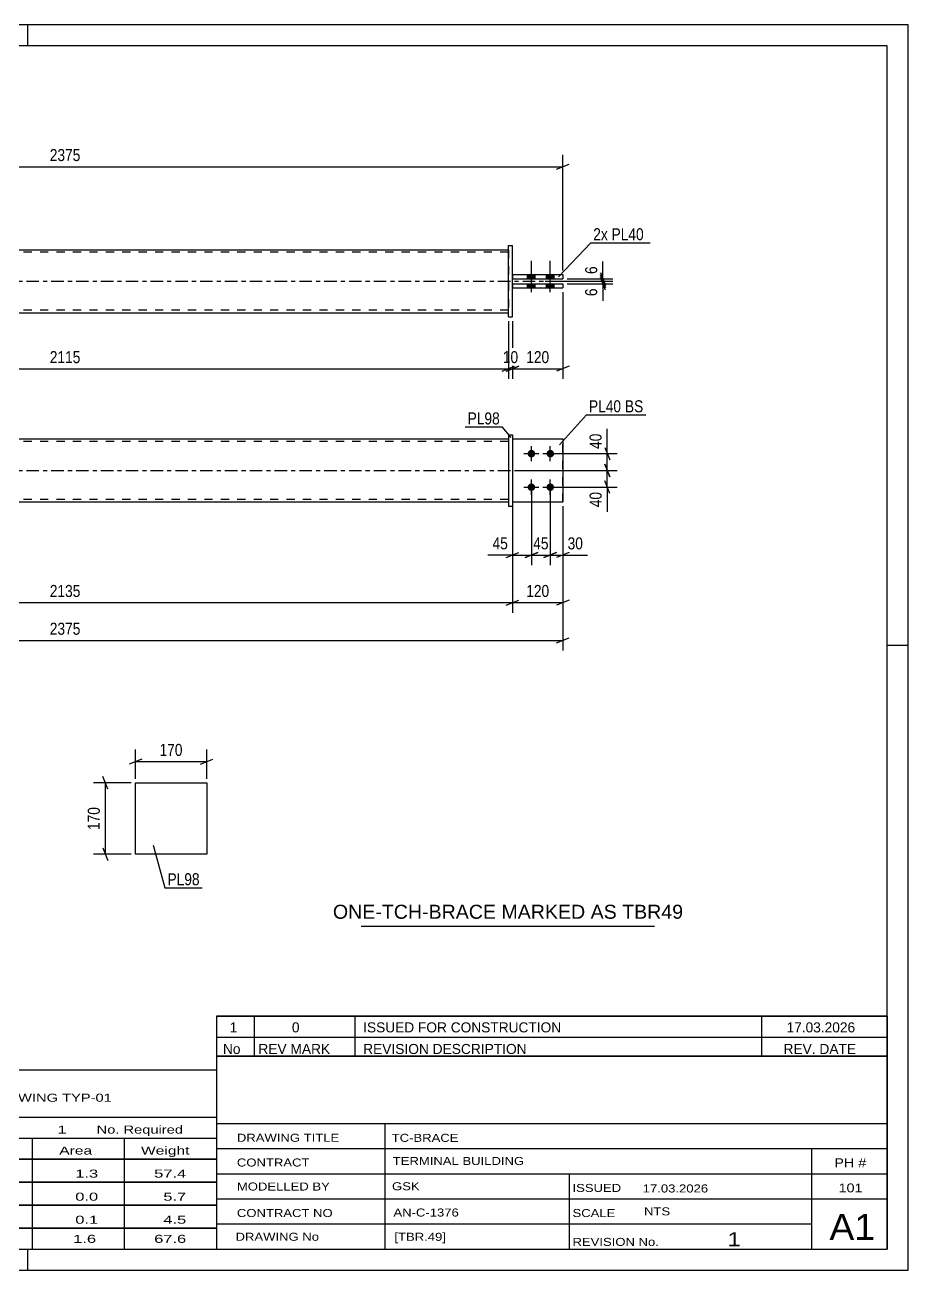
# Model space of a CAD drawing. Header units: millimetres. Extents: x 0 to 420, y 0 to 297.
# Drawn here: x 209.3 to 420, y 0 to 297 of the extents above; entities that cross this region are included whole.
import ezdxf

# ---------------------------------------------------------------- set-up
doc = ezdxf.new("R2010")
doc.units = ezdxf.units.MM
doc.linetypes.add('DXK_LINE_DOT2', pattern=[3.9198, 1.9599, -1.9599])
doc.linetypes.add('DXK_LINE_DOT3', pattern=[5.9187, 2.979, -0.9799, 0.9799, -0.9799])
doc.styles.add('Arial', font='ARIAL.TTF', dxfattribs={"height": 0.2})
doc.styles.add('Arial Narrow', font='ARIALN.TTF', dxfattribs={"height": 0.2})

# ---------------------------------------------------------------- blocks, each defined once
blk = doc.blocks.new('Unknown-580604737-1163')
at = {"color": 5, "linetype": 'Continuous'}
for p, q in [((420, 297), (0, 297)), ((210, 292), (210, 297)), ((420, 0), (420, 297)), ((415, 292), (5, 292)), ((415, 5), (415, 292)), ((420, 149), (415, 149)), ((5, 5), (415, 5)), ((210, 0), (210, 5)), ((0, 0), (420, 0))]:
    blk.add_line(p, q, dxfattribs=at)
blk = doc.blocks.new('Part-580604737-1799 - 1791')
at = {"color": 2, "linetype": 'Continuous'}
for p, q in [((325.64, 198.24), (337.64, 198.24)), ((337.64, 198.24), (337.64, 198.24)), ((337.64, 198.24), (337.64, 183.24)), ((325.64, 183.24), (337.64, 183.24)), ((337.64, 183.24), (337.64, 183.24))]:
    blk.add_line(p, q, dxfattribs=at)
at = {"color": 7, "linetype": 'DXK_LINE_DOT2'}
for p, q in [((325.64, 198.24), (325.64, 198.24)), ((325.64, 198.24), (325.64, 183.24)), ((325.64, 198.24), (337.64, 198.24)), ((325.64, 183.24), (337.64, 183.24))]:
    blk.add_line(p, q, dxfattribs=at)
blk = doc.blocks.new('Part-580604737-1804 - 1791')
at = {"color": 7, "linetype": 'DXK_LINE_DOT2'}
for p, q in [((325.64, 198.24), (325.64, 198.24)), ((325.64, 198.24), (325.64, 183.24)), ((325.64, 198.24), (337.64, 198.24)), ((325.64, 198.24), (337.64, 198.24)), ((337.64, 183.24), (337.64, 198.24)), ((325.64, 183.24), (337.64, 183.24)), ((325.64, 183.24), (337.64, 183.24)), ((337.64, 183.24), (337.64, 183.24))]:
    blk.add_line(p, q, dxfattribs=at)
blk = doc.blocks.new('Part-580604737-1824 - 1791')
at = {"color": 2, "linetype": 'Continuous'}
for p, q in [((324.64, 199.24), (324.64, 182.24)), ((324.64, 199.24), (325.64, 199.24)), ((325.64, 199.24), (325.64, 199.24)), ((325.64, 199.24), (325.64, 182.24)), ((324.64, 182.24), (325.64, 182.24))]:
    blk.add_line(p, q, dxfattribs=at)
at = {"color": 7, "linetype": 'DXK_LINE_DOT2'}
for p, q in [((324.64, 199.24), (325.64, 199.24)), ((324.64, 182.24), (325.64, 182.24))]:
    blk.add_line(p, q, dxfattribs=at)
blk = doc.blocks.new('Part-580604737-1829 - 1791')
at = {"color": 2, "linetype": 'Continuous'}
for p, q in [((113.15, 198.24), (324.64, 198.24)), ((113.15, 183.24), (324.64, 183.24))]:
    blk.add_line(p, q, dxfattribs=at)
at = {"color": 7, "linetype": 'DXK_LINE_DOT2'}
for p, q in [((113.15, 183.24), (113.15, 198.24)), ((324.64, 197.64), (113.15, 197.64)), ((324.64, 198.24), (324.64, 183.24)), ((324.64, 183.84), (113.15, 183.84))]:
    blk.add_line(p, q, dxfattribs=at)
at = {"color": 7, "linetype": 'DXK_LINE_DOT3'}
blk.add_line((103.15, 190.74), (334.64, 190.74), dxfattribs=at)
blk = doc.blocks.new('Bolt-580604737-1830 - 1791')
at = {"linetype": 'Continuous'}
for points in [[(330.14, 195.64), (330.33, 195.62), (330.51, 195.56), (330.67, 195.46), (330.81, 195.34), (330.92, 195.19), (331, 195.01), (331.04, 194.83), (331.04, 194.64), (331, 194.46), (330.92, 194.29), (330.81, 194.13), (330.67, 194.01), (330.51, 193.91), (330.33, 193.86), (330.14, 193.84), (329.96, 193.86), (329.78, 193.91), (329.62, 194.01), (329.48, 194.13), (329.36, 194.29), (329.29, 194.46), (329.25, 194.64), (329.25, 194.83), (329.29, 195.01), (329.36, 195.19), (329.48, 195.34), (329.62, 195.46), (329.78, 195.56), (329.96, 195.62)], [(334.64, 195.64), (334.83, 195.62), (335.01, 195.56), (335.17, 195.46), (335.31, 195.34), (335.42, 195.19), (335.5, 195.01), (335.54, 194.83), (335.54, 194.64), (335.5, 194.46), (335.42, 194.29), (335.31, 194.13), (335.17, 194.01), (335.01, 193.91), (334.83, 193.86), (334.64, 193.84), (334.46, 193.86), (334.28, 193.91), (334.12, 194.01), (333.98, 194.13), (333.86, 194.29), (333.79, 194.46), (333.75, 194.64), (333.75, 194.83), (333.79, 195.01), (333.86, 195.19), (333.98, 195.34), (334.12, 195.46), (334.28, 195.56), (334.46, 195.62)], [(330.14, 187.64), (330.33, 187.62), (330.51, 187.56), (330.67, 187.46), (330.81, 187.34), (330.92, 187.19), (331, 187.01), (331.04, 186.83), (331.04, 186.64), (331, 186.46), (330.92, 186.29), (330.81, 186.13), (330.67, 186.01), (330.51, 185.91), (330.33, 185.86), (330.14, 185.84), (329.96, 185.86), (329.78, 185.91), (329.62, 186.01), (329.48, 186.13), (329.36, 186.29), (329.29, 186.46), (329.25, 186.64), (329.25, 186.83), (329.29, 187.01), (329.36, 187.19), (329.48, 187.34), (329.62, 187.46), (329.78, 187.56), (329.96, 187.62)], [(334.64, 187.64), (334.83, 187.62), (335.01, 187.56), (335.17, 187.46), (335.31, 187.34), (335.42, 187.19), (335.5, 187.01), (335.54, 186.83), (335.54, 186.64), (335.5, 186.46), (335.42, 186.29), (335.31, 186.13), (335.17, 186.01), (335.01, 185.91), (334.83, 185.86), (334.64, 185.84), (334.46, 185.86), (334.28, 185.91), (334.12, 186.01), (333.98, 186.13), (333.86, 186.29), (333.79, 186.46), (333.75, 186.64), (333.75, 186.83), (333.79, 187.01), (333.86, 187.19), (333.98, 187.34), (334.12, 187.46), (334.28, 187.56), (334.46, 187.62)]]:
    blk.add_hatch(color=1, dxfattribs=at).paths.add_polyline_path(points)
at = {"color": 1, "linetype": 'Continuous'}
for p, q in [((330.14, 192.94), (330.14, 196.54)), ((334.64, 192.94), (334.64, 196.54)), ((328.34, 194.74), (331.94, 194.74)), ((332.84, 194.74), (336.44, 194.74)), ((330.14, 184.94), (330.14, 188.54)), ((334.64, 184.94), (334.64, 188.54)), ((328.34, 186.74), (331.94, 186.74)), ((332.84, 186.74), (336.44, 186.74))]:
    blk.add_line(p, q, dxfattribs=at)
blk = doc.blocks.new('Bolt-580604737-2099 - 2086')
at = {"linetype": 'Continuous'}
for points in [[(331.04, 237.46), (329.24, 237.46), (329.24, 236.46), (331.04, 236.46)], [(331.04, 237.46), (329.24, 237.46), (329.24, 236.46), (331.04, 236.46)], [(331.04, 235.26), (329.24, 235.26), (329.24, 234.26), (331.04, 234.26)], [(331.04, 235.26), (329.24, 235.26), (329.24, 234.26), (331.04, 234.26)], [(335.54, 237.46), (333.74, 237.46), (333.74, 236.46), (335.54, 236.46)], [(335.54, 237.46), (333.74, 237.46), (333.74, 236.46), (335.54, 236.46)], [(335.54, 235.26), (333.74, 235.26), (333.74, 234.26), (335.54, 234.26)], [(335.54, 235.26), (333.74, 235.26), (333.74, 234.26), (335.54, 234.26)]]:
    blk.add_hatch(color=1, dxfattribs=at).paths.add_polyline_path(points)
at = {"color": 1, "linetype": 'Continuous'}
for p, q in [((330.14, 233.26), (330.14, 240.76)), ((330.14, 233.26), (330.14, 240.76)), ((334.64, 233.26), (334.64, 240.76)), ((334.64, 233.26), (334.64, 240.76)), ((329.24, 236.46), (329.24, 237.46)), ((329.24, 236.46), (329.24, 237.46)), ((329.24, 234.26), (329.24, 235.26)), ((329.24, 234.26), (329.24, 235.26)), ((331.04, 236.46), (331.04, 237.46)), ((331.04, 236.46), (331.04, 237.46)), ((331.04, 234.26), (331.04, 235.26)), ((331.04, 234.26), (331.04, 235.26)), ((333.74, 236.46), (333.74, 237.46)), ((333.74, 236.46), (333.74, 237.46)), ((333.74, 234.26), (333.74, 235.26)), ((333.74, 234.26), (333.74, 235.26)), ((335.54, 236.46), (335.54, 237.46)), ((335.54, 236.46), (335.54, 237.46)), ((335.54, 234.26), (335.54, 235.26)), ((335.54, 234.26), (335.54, 235.26))]:
    blk.add_line(p, q, dxfattribs=at)
blk = doc.blocks.new('Part-580604737-2104 - 2086')
at = {"color": 2, "linetype": 'Continuous'}
for p, q in [((113.15, 243.36), (324.64, 243.36)), ((113.15, 228.36), (324.64, 228.36))]:
    blk.add_line(p, q, dxfattribs=at)
at = {"color": 7, "linetype": 'DXK_LINE_DOT2'}
for p, q in [((113.15, 243.36), (113.15, 228.36)), ((324.64, 242.76), (113.15, 242.76)), ((324.64, 243.36), (324.64, 228.36)), ((324.64, 228.96), (113.15, 228.96))]:
    blk.add_line(p, q, dxfattribs=at)
at = {"color": 7, "linetype": 'DXK_LINE_DOT3'}
blk.add_line((103.15, 235.86), (334.64, 235.86), dxfattribs=at)
blk = doc.blocks.new('Part-580604737-2105 - 2086')
at = {"color": 2, "linetype": 'Continuous'}
for p, q in [((324.64, 227.36), (324.64, 244.36)), ((324.64, 244.36), (325.64, 244.36)), ((325.64, 244.36), (325.64, 244.36)), ((325.64, 227.36), (325.64, 244.36)), ((324.64, 227.36), (324.64, 227.36)), ((324.64, 227.36), (325.64, 227.36))]:
    blk.add_line(p, q, dxfattribs=at)
at = {"color": 7, "linetype": 'DXK_LINE_DOT2'}
for p, q in [((324.64, 244.36), (325.64, 244.36)), ((325.64, 244.36), (325.64, 244.36)), ((324.64, 227.36), (325.64, 227.36))]:
    blk.add_line(p, q, dxfattribs=at)
blk = doc.blocks.new('Part-580604737-2121 - 2086')
at = {"color": 2, "linetype": 'Continuous'}
for p, q in [((325.64, 237.46), (337.64, 237.46)), ((325.64, 236.46), (337.64, 236.46)), ((337.64, 237.46), (337.64, 237.46)), ((337.64, 237.46), (337.64, 236.46))]:
    blk.add_line(p, q, dxfattribs=at)
at = {"color": 7, "linetype": 'DXK_LINE_DOT2'}
for p, q in [((325.64, 237.46), (325.64, 236.46)), ((325.64, 237.46), (337.64, 237.46)), ((325.64, 236.46), (337.64, 236.46)), ((337.64, 237.46), (337.64, 237.46))]:
    blk.add_line(p, q, dxfattribs=at)
blk = doc.blocks.new('Part-580604737-2126 - 2086')
at = {"color": 2, "linetype": 'Continuous'}
for p, q in [((325.64, 235.26), (337.64, 235.26)), ((337.64, 235.26), (337.64, 235.26)), ((337.64, 235.26), (337.64, 234.26)), ((325.64, 234.26), (337.64, 234.26))]:
    blk.add_line(p, q, dxfattribs=at)
at = {"color": 7, "linetype": 'DXK_LINE_DOT2'}
for p, q in [((325.64, 235.26), (325.64, 234.26)), ((325.64, 235.26), (337.64, 235.26)), ((325.64, 234.26), (337.64, 234.26))]:
    blk.add_line(p, q, dxfattribs=at)
blk = doc.blocks.new('Part-580604737-1390 - 1374')
at = {"color": 2, "linetype": 'Continuous'}
for p, q in [((235.67, 116.2), (252.67, 116.2)), ((235.67, 99.2), (235.67, 116.2)), ((252.67, 116.2), (252.67, 99.2)), ((252.67, 99.2), (235.67, 99.2))]:
    blk.add_line(p, q, dxfattribs=at)
blk = doc.blocks.new('StraightDimension-580604737-1850 - 1791')
at = {"color": 7, "linetype": 'Continuous'}
for p, q in [((330.14, 185.74), (330.14, 168.16)), ((334.64, 185.74), (334.64, 168.16)), ((328.64, 169.96), (331.64, 171.16)), ((330.14, 170.56), (334.64, 170.56)), ((336.14, 171.16), (333.14, 169.96))]:
    blk.add_line(p, q, dxfattribs=at)
at = {"color": 0}
blk.add_wipeout([(334.82, 171.31), (334.82, 175.51), (329.97, 175.51), (329.97, 171.31)], dxfattribs=at)
at = {"color": 3, "style": 'Arial Narrow'}
blk.add_text('45', height=2.863, dxfattribs=at).set_placement((330.57, 171.91))
blk = doc.blocks.new('StraightDimension-580604737-1863 - 1791')
at = {"color": 7, "linetype": 'Continuous'}
for p, q in [((330.14, 185.74), (330.14, 168.16)), ((325.64, 182.24), (325.64, 168.16)), ((324.14, 169.96), (327.14, 171.16)), ((325.64, 170.56), (330.14, 170.56)), ((331.64, 171.16), (328.64, 169.96))]:
    blk.add_line(p, q, dxfattribs=at)
at = {"color": 0}
blk.add_wipeout([(325.12, 171.31), (325.12, 175.51), (320.26, 175.51), (320.26, 171.31)], dxfattribs=at)
at = {"color": 7, "linetype": 'Continuous'}
blk.add_line((325.64, 170.56), (319.74, 170.56), dxfattribs=at)
blk.add_line((325.64, 170.56), (319.74, 170.56), dxfattribs=at)
at = {"color": 3, "style": 'Arial Narrow'}
blk.add_text('45', height=2.863, dxfattribs=at).set_placement((320.86, 171.91))
blk = doc.blocks.new('StraightDimension-580604737-1834 - 1791')
at = {"color": 7, "linetype": 'Continuous'}
for p, q in [((334.64, 185.74), (334.64, 168.16)), ((337.64, 182.24), (337.64, 168.16)), ((333.14, 169.96), (336.14, 171.16)), ((334.64, 170.56), (337.64, 170.56)), ((339.14, 171.16), (336.14, 169.96))]:
    blk.add_line(p, q, dxfattribs=at)
at = {"color": 0}
blk.add_wipeout([(343.03, 171.31), (343.03, 175.51), (338.17, 175.51), (338.17, 171.31)], dxfattribs=at)
at = {"color": 7, "linetype": 'Continuous'}
blk.add_line((337.64, 170.56), (343.55, 170.56), dxfattribs=at)
blk.add_line((337.64, 170.56), (343.55, 170.56), dxfattribs=at)
at = {"color": 3, "style": 'Arial Narrow'}
blk.add_text('30', height=2.863, dxfattribs=at).set_placement((338.77, 171.91))
blk = doc.blocks.new('StraightDimension-580604737-1880 - 1791')
at = {"color": 7, "linetype": 'Continuous'}
for p, q in [((100.15, 182.24), (100.15, 147.8)), ((337.64, 182.24), (337.64, 147.8)), ((101.65, 150.8), (98.65, 149.6)), ((100.15, 150.2), (337.64, 150.2)), ((336.14, 149.6), (339.14, 150.8))]:
    blk.add_line(p, q, dxfattribs=at)
at = {"color": 0}
blk.add_wipeout([(223.15, 150.95), (223.15, 155.15), (214.64, 155.15), (214.64, 150.95)], dxfattribs=at)
at = {"color": 3, "style": 'Arial Narrow'}
blk.add_text('2375', height=2.863, dxfattribs=at).set_placement((215.24, 151.55))
blk = doc.blocks.new('StraightDimension-580604737-1900 - 1791')
at = {"color": 7, "linetype": 'Continuous'}
for p, q in [((347.63, 196.24), (348.83, 193.24)), ((335.64, 194.74), (350.63, 194.74)), ((348.23, 190.74), (348.23, 194.74)), ((326.64, 190.74), (350.63, 190.74)), ((348.83, 189.24), (347.63, 192.24))]:
    blk.add_line(p, q, dxfattribs=at)
at = {"color": 0}
blk.add_wipeout([(347.48, 200.12), (343.28, 200.12), (343.28, 195.26), (347.48, 195.26)], dxfattribs=at)
at = {"color": 7, "linetype": 'Continuous'}
blk.add_line((348.23, 194.74), (348.23, 200.64), dxfattribs=at)
blk.add_line((348.23, 194.74), (348.23, 200.64), dxfattribs=at)
at = {"color": 3, "style": 'Arial Narrow'}
blk.add_text('40', height=2.863, rotation=90.0002, dxfattribs=at).set_placement((346.88, 195.86))
blk = doc.blocks.new('StraightDimension-580604737-1909 - 1791')
at = {"color": 7, "linetype": 'Continuous'}
for p, q in [((326.64, 190.74), (350.63, 190.74)), ((347.63, 192.24), (348.83, 189.24)), ((348.23, 186.74), (348.23, 190.74)), ((348.83, 185.24), (347.63, 188.24)), ((335.64, 186.74), (350.63, 186.74))]:
    blk.add_line(p, q, dxfattribs=at)
at = {"color": 0}
blk.add_wipeout([(347.48, 186.21), (343.28, 186.21), (343.28, 181.35), (347.48, 181.35)], dxfattribs=at)
at = {"color": 7, "linetype": 'Continuous'}
blk.add_line((348.23, 186.74), (348.23, 180.83), dxfattribs=at)
blk.add_line((348.23, 186.74), (348.23, 180.83), dxfattribs=at)
at = {"color": 3, "style": 'Arial Narrow'}
blk.add_text('40', height=2.863, rotation=90.0002, dxfattribs=at).set_placement((346.88, 181.95))
blk = doc.blocks.new('StraightDimension-580604737-1919 - 1791')
at = {"color": 7, "linetype": 'Continuous'}
for p, q in [((325.64, 182.24), (325.64, 156.8)), ((337.64, 182.24), (337.64, 156.8)), ((324.14, 158.6), (327.14, 159.8)), ((325.64, 159.2), (337.64, 159.2)), ((339.14, 159.8), (336.14, 158.6))]:
    blk.add_line(p, q, dxfattribs=at)
at = {"color": 0}
blk.add_wipeout([(334.99, 159.95), (334.99, 164.15), (328.3, 164.15), (328.3, 159.95)], dxfattribs=at)
at = {"color": 3, "style": 'Arial Narrow'}
blk.add_text('120', height=2.863, dxfattribs=at).set_placement((328.9, 160.55))
blk = doc.blocks.new('StraightDimension-580604737-1938 - 1791')
at = {"color": 7, "linetype": 'Continuous'}
for p, q in [((112.15, 189.74), (112.15, 156.8)), ((325.64, 182.24), (325.64, 156.8)), ((113.65, 159.8), (110.65, 158.6)), ((112.15, 159.2), (325.64, 159.2)), ((324.14, 158.6), (327.14, 159.8))]:
    blk.add_line(p, q, dxfattribs=at)
at = {"color": 0}
blk.add_wipeout([(223.15, 159.95), (223.15, 164.15), (214.64, 164.15), (214.64, 159.95)], dxfattribs=at)
at = {"color": 3, "style": 'Arial Narrow'}
blk.add_text('2135', height=2.863, dxfattribs=at).set_placement((215.24, 160.55))
blk = doc.blocks.new('StraightDimension-580604737-2800 - 2086')
at = {"color": 7, "linetype": 'Continuous'}
for p, q in [((337.64, 233.26), (337.64, 212.58)), ((325.64, 226.36), (325.64, 212.58)), ((324.14, 214.38), (327.14, 215.58)), ((325.64, 214.98), (337.64, 214.98)), ((339.14, 215.58), (336.14, 214.38))]:
    blk.add_line(p, q, dxfattribs=at)
at = {"color": 0}
blk.add_wipeout([(334.99, 215.73), (334.99, 219.93), (328.3, 219.93), (328.3, 215.73)], dxfattribs=at)
at = {"color": 3, "style": 'Arial Narrow'}
blk.add_text('120', height=2.863, dxfattribs=at).set_placement((328.9, 216.33))
blk = doc.blocks.new('StraightDimension-580604737-2234 - 2086')
at = {"color": 7, "linetype": 'Continuous'}
for p, q in [((346.58, 237.96), (347.78, 234.96)), ((333.39, 235.86), (349.58, 235.86)), ((338.64, 236.46), (349.58, 236.46)), ((347.78, 234.36), (346.58, 237.36)), ((347.18, 235.86), (347.18, 236.46))]:
    blk.add_line(p, q, dxfattribs=at)
at = {"color": 0}
blk.add_wipeout([(346.43, 240.02), (342.23, 240.02), (342.23, 236.99), (346.43, 236.99)], dxfattribs=at)
at = {"color": 7, "linetype": 'Continuous'}
blk.add_line((347.18, 236.46), (347.18, 240.54), dxfattribs=at)
blk.add_line((347.18, 236.46), (347.18, 240.54), dxfattribs=at)
at = {"color": 3, "style": 'Arial Narrow'}
blk.add_text('6', height=2.86, rotation=90.0002, dxfattribs=at).set_placement((345.83, 237.59))
blk = doc.blocks.new('StraightDimension-580604737-2241 - 2086')
at = {"color": 7, "linetype": 'Continuous'}
for p, q in [((333.39, 235.86), (349.58, 235.86)), ((338.64, 235.26), (349.58, 235.26)), ((346.58, 237.36), (347.78, 234.36)), ((347.78, 233.76), (346.58, 236.76)), ((347.18, 235.26), (347.18, 235.86))]:
    blk.add_line(p, q, dxfattribs=at)
at = {"color": 0}
blk.add_wipeout([(346.43, 234.74), (342.23, 234.74), (342.23, 231.71), (346.43, 231.71)], dxfattribs=at)
at = {"color": 7, "linetype": 'Continuous'}
blk.add_line((347.18, 235.26), (347.18, 231.19), dxfattribs=at)
blk.add_line((347.18, 235.26), (347.18, 231.19), dxfattribs=at)
at = {"color": 3, "style": 'Arial Narrow'}
blk.add_text('6', height=2.86, rotation=90.0002, dxfattribs=at).set_placement((345.83, 232.31))
blk = doc.blocks.new('StraightDimension-580604737-2801 - 2086')
at = {"color": 7, "linetype": 'Continuous'}
for p, q in [((324.64, 226.36), (324.64, 212.58)), ((325.64, 226.36), (325.64, 212.58)), ((323.14, 214.38), (326.14, 215.58)), ((327.14, 215.58), (324.14, 214.38)), ((324.64, 214.98), (325.64, 214.98))]:
    blk.add_line(p, q, dxfattribs=at)
at = {"color": 0}
blk.add_wipeout([(327.57, 215.73), (327.57, 219.93), (322.72, 219.93), (322.72, 215.73)], dxfattribs=at)
at = {"color": 3, "style": 'Arial Narrow'}
blk.add_text('10', height=2.863, dxfattribs=at).set_placement((323.32, 216.33))
blk = doc.blocks.new('StraightDimension-580604737-2802 - 2086')
at = {"color": 7, "linetype": 'Continuous'}
for p, q in [((113.15, 226.36), (113.15, 212.58)), ((324.64, 226.36), (324.64, 212.58)), ((114.65, 215.58), (111.65, 214.38)), ((113.15, 214.98), (324.64, 214.98)), ((323.14, 214.38), (326.14, 215.58))]:
    blk.add_line(p, q, dxfattribs=at)
at = {"color": 0}
blk.add_wipeout([(223.15, 215.73), (223.15, 219.93), (214.64, 219.93), (214.64, 215.73)], dxfattribs=at)
at = {"color": 3, "style": 'Arial Narrow'}
blk.add_text('2115', height=2.863, dxfattribs=at).set_placement((215.24, 216.33))
blk = doc.blocks.new('StraightDimension-580604737-3260 - 2086')
at = {"color": 7, "linetype": 'Continuous'}
for p, q in [((100.15, 238.46), (100.15, 266.03)), ((337.64, 238.46), (337.64, 266.03)), ((101.65, 263.78), (98.65, 262.58)), ((100.15, 263.18), (337.64, 263.18)), ((336.14, 262.58), (339.14, 263.78))]:
    blk.add_line(p, q, dxfattribs=at)
at = {"color": 0}
blk.add_wipeout([(223.15, 263.93), (223.15, 268.13), (214.64, 268.13), (214.64, 263.93)], dxfattribs=at)
at = {"color": 3, "style": 'Arial Narrow'}
blk.add_text('2375', height=2.863, dxfattribs=at).set_placement((215.24, 264.53))
blk = doc.blocks.new('StraightDimension-580604737-1402 - 1374')
at = {"color": 7, "linetype": 'Continuous'}
for p, q in [((237.17, 121.89), (234.17, 120.69)), ((235.67, 117.2), (235.67, 124.14)), ((251.17, 120.69), (254.17, 121.89)), ((252.67, 117.2), (252.67, 124.14)), ((235.67, 121.29), (252.67, 121.29))]:
    blk.add_line(p, q, dxfattribs=at)
at = {"color": 0}
blk.add_wipeout([(247.51, 122.04), (247.51, 126.24), (240.82, 126.24), (240.82, 122.04)], dxfattribs=at)
at = {"color": 3, "style": 'Arial Narrow'}
blk.add_text('170', height=2.863, dxfattribs=at).set_placement((241.42, 122.64))
blk = doc.blocks.new('StraightDimension-580604737-1392 - 1374')
at = {"color": 7, "linetype": 'Continuous'}
for p, q in [((234.67, 116.2), (225.67, 116.2)), ((229.12, 114.7), (227.92, 117.7)), ((228.52, 99.2), (228.52, 116.2)), ((234.67, 99.2), (225.67, 99.2)), ((227.92, 100.7), (229.12, 97.7))]:
    blk.add_line(p, q, dxfattribs=at)
at = {"color": 0}
blk.add_wipeout([(227.77, 111.04), (223.57, 111.04), (223.57, 104.36), (227.77, 104.36)], dxfattribs=at)
at = {"color": 3, "style": 'Arial Narrow'}
blk.add_text('170', height=2.863, rotation=90.0002, dxfattribs=at).set_placement((227.17, 104.96))
blk = doc.blocks.new('Unknown-580604737-3879')
at = {"color": 7, "linetype": 'Continuous'}
for p, q in [((255, 51.05), (255, 5)), ((255, 51.05), (415, 51.05)), ((415, 51), (415, 5)), ((255, 35), (415, 35)), ((295.14, 35), (295.14, 5)), ((255, 29), (415, 29)), ((397, 5.05), (397, 29.05)), ((255, 23), (415, 23)), ((339.14, 23), (339.14, 5)), ((255, 17), (415, 17)), ((255, 11), (397, 11)), ((255, 5), (415, 5))]:
    blk.add_line(p, q, dxfattribs=at)
at = {"color": 7, "style": 'Arial Narrow'}
for s, height, width, p in [('DRAWING TITLE', 1.9089, 1.425378, (259.88, 30.61)), ('TC-BRACE', 1.909, 1.425378, (296.81, 30.59)), ('TERMINAL BUILDING', 1.9089, 1.425378, (297.06, 25.07)), ('CONTRACT', 1.909, 1.425378, (259.88, 24.71)), ('MODELLED BY', 1.9089, 1.425378, (259.88, 18.98)), ('GSK', 1.909, 1.425378, (296.88, 19.04)), ('ISSUED', 1.909, 1.425378, (339.94, 18.64)), ('17.03.2026', 1.909, 1.425378, (356.69, 18.52)), ('CONTRACT NO', 1.9089, 1.425378, (259.88, 12.66)), ('AN-C-1376', 1.909, 1.425378, (297.23, 12.78)), ('SCALE', 1.909, 1.425378, (339.94, 12.65)), ('A1', 6.204, 1.25, (401.24, 7.2)), ('DRAWING No', 1.909, 1.425378, (259.56, 7)), ('[TBR.49]', 1.909, 1.425378, (297.46, 6.99)), ('1', 3.34, 1.5, (376.91, 5.68)), ('REVISION No.', 1.9089, 1.425378, (339.94, 5.77))]:
    blk.add_text(s, height=height, dxfattribs=dict(at, width=width)).set_placement(p)
at = {"color": 7, "linetype": 'Continuous', "style": 'Arial Narrow'}
for s, height, width, p in [('PH #', 2.1, 1.42538, (402.4, 24.55)), ('101', 2.1, 1.42538, (403.41, 18.55)), ('NTS', 1.909, 1.425378, (357, 13.05))]:
    blk.add_text(s, height=height, dxfattribs=dict(at, width=width)).set_placement(p)
blk = doc.blocks.new('Unknown-580604737-3880')
at = {"color": 7, "linetype": 'Continuous'}
for p, q in [((255, 60.55), (415, 60.55)), ((415, 60.55), (255, 60.55)), ((255, 60.55), (255, 55.55)), ((264, 60.55), (264, 55.55)), ((288, 60.55), (288, 55.55)), ((385, 60.55), (385, 55.55)), ((415, 60.55), (415, 55.55)), ((255, 55.55), (415, 55.55)), ((255, 55.55), (255, 51.05)), ((255, 55.55), (415, 55.55)), ((264, 55.55), (264, 51.05)), ((288, 55.55), (288, 51.05)), ((385, 55.55), (385, 51.05)), ((415, 55.55), (415, 51.05)), ((415, 51.05), (255, 51.05))]:
    blk.add_line(p, q, dxfattribs=at)
at = {"color": 7, "linetype": 'Continuous', "style": 'Arial Narrow'}
for s, height, width, p in [('1', 2.39, 1.196471, (258.16, 56.7)), ('0', 2.39, 1.196471, (273, 56.7)), ('ISSUED FOR CONSTRUCTION', 2.3861, 1.196471, (290, 56.7)), ('17.03.2026', 2.386, 1.196471, (391, 56.7)), ('No', 2.386, 1.2, (256.54, 51.55)), ('REV MARK', 2.386, 1.2, (265, 51.55)), ('REVISION DESCRIPTION', 2.3861, 1.2, (290, 51.55)), ('REV. DATE', 2.386, 1.2, (390.28, 51.55))]:
    blk.add_text(s, height=height, dxfattribs=dict(at, width=width)).set_placement(p)
blk = doc.blocks.new('Unknown-580604737-3881')
at = {"color": 7, "linetype": 'Continuous'}
for p, q in [((95, 47.75), (255, 47.75)), ((95, 36.5), (95, 47.75)), ((255, 47.75), (255, 36.5)), ((95, 36.5), (255, 36.5)), ((95, 36.5), (95, 31.5)), ((255, 36.5), (255, 31.5)), ((95, 31.5), (255, 31.5)), ((95, 31.5), (95, 26.5)), ((119, 31.5), (119, 26.5)), ((154.5, 31.5), (154.5, 26.5)), ((180.5, 31.5), (180.5, 26.5)), ((193.5, 31.5), (193.5, 26.5)), ((211, 31.5), (211, 26.5)), ((233, 31.5), (233, 26.5)), ((255, 31.5), (255, 26.5)), ((95, 26.5), (255, 26.5)), ((95, 26.45), (95, 21.05)), ((95, 26.45), (255, 26.45)), ((119, 26.5), (119, 21)), ((154.5, 26.5), (154.5, 21)), ((180.5, 26.5), (180.5, 21)), ((193.5, 26.5), (193.5, 21)), ((211, 26.5), (211, 21)), ((233, 26.5), (233, 21)), ((255, 26.45), (255, 21.05)), ((95, 21.05), (255, 21.05)), ((95, 20.95), (95, 15.55)), ((95, 20.95), (255, 20.95)), ((119, 21), (119, 15.5)), ((154.5, 21), (154.5, 15.5)), ((180.5, 21), (180.5, 15.5)), ((193.5, 21), (193.5, 15.5)), ((211, 21), (211, 15.5)), ((233, 21), (233, 15.5)), ((255, 20.95), (255, 15.55)), ((95, 15.55), (255, 15.55)), ((95, 15.45), (95, 10.05)), ((95, 15.45), (255, 15.45)), ((119, 15.5), (119, 10)), ((154.5, 15.5), (154.5, 10)), ((180.5, 15.5), (180.5, 10)), ((193.5, 15.5), (193.5, 10)), ((211, 15.5), (211, 10)), ((233, 15.5), (233, 10)), ((255, 15.45), (255, 10.05)), ((95, 10.05), (255, 10.05)), ((95, 10), (255, 10)), ((95, 10), (95, 5)), ((211, 10), (211, 5)), ((233, 10), (233, 5)), ((255, 10), (255, 5)), ((95, 5), (255, 5))]:
    blk.add_line(p, q, dxfattribs=at)
at = {"color": 7, "style": 'Arial Narrow'}
for s, height, width, p in [('GENERAL NOTES & WELD DETAILS :', 2.8633, 1.4, (96.15, 40.06)), ('REFER TYP DRAWING TYP-01', 1.9089, 1.6, (179.7, 40.16)), ("MATERIAL LIST FOR ASSEMBLY MK'D", 1.9089, 1.6, (96.15, 32.56)), ('TBR49', 1.909, 1.794707, (188.68, 32.47)), ('1', 1.91, 1.794707, (217.08, 32.56)), ('No. Required', 1.9089, 1.6, (226.41, 32.56)), ('Mark', 1.909, 1.7, (96.34, 27.5)), ('Profile', 1.909, 1.7, (129.41, 27.5)), ('Material', 1.909, 1.7, (159.54, 27.56)), ('No.', 1.909, 1.7, (184.5, 27.56)), ('Length', 1.909, 1.7, (195, 27.56)), ('Area', 1.909, 1.7, (217.5, 27.56)), ('Weight', 1.909, 1.7, (237, 27.56))]:
    blk.add_text(s, height=height, dxfattribs=dict(at, width=width)).set_placement(p)
at = {"color": 7, "linetype": 'Continuous', "style": 'Arial Narrow'}
for s, height, width, p in [('TBR49', 1.909, 1.794707, (96.5, 22.06)), ('SHS150*6', 1.909, 1.794707, (121, 22.06)), ('E350', 1.909, 1.794707, (160.74, 22.06)), ('1', 1.91, 1.794707, (184.86, 22.06)), ('2115', 1.909, 1.794707, (197.58, 22.06)), ('1.3', 1.909, 1.794707, (221.32, 22.06)), ('57.4', 1.909, 1.794707, (240.14, 22.06)), ('PL40', 1.909, 1.794707, (96.5, 16.56)), ('PL10*120', 1.909, 1.794707, (121, 16.56)), ('E350', 1.909, 1.794707, (160.74, 16.56)), ('4', 1.91, 1.794707, (184.86, 16.56)), ('150', 1.909, 1.794707, (199.77, 16.56)), ('0.0', 1.909, 1.794707, (221.32, 16.56)), ('5.7', 1.909, 1.794707, (242.33, 16.56)), ('PL98', 1.909, 1.794707, (96.5, 11.06)), ('PL10*170', 1.909, 1.794707, (121, 11.06)), ('E350', 1.909, 1.794707, (160.74, 11.06)), ('2', 1.91, 1.794707, (184.86, 11.06)), ('170', 1.909, 1.794707, (199.77, 11.06)), ('0.1', 1.909, 1.794707, (221.32, 11.06)), ('4.5', 1.909, 1.794707, (242.33, 11.06)), ('Total', 1.909, 1.7, (197.33, 6.5)), ('1.6', 1.909, 1.794707, (220.83, 6.5)), ('67.6', 1.909, 1.794707, (240.14, 6.5))]:
    blk.add_text(s, height=height, dxfattribs=dict(at, width=width)).set_placement(p)
blk = doc.blocks.new('Unknown-580604737-3882')
at = {"color": 7, "linetype": 'Continuous'}
blk.add_line((289.5, 82.05), (359.5, 82.05), dxfattribs=at)
at = {"color": 7, "style": 'Arial'}
blk.add_text('ONE-TCH-BRACE MARKED AS TBR49', height=3.3428, dxfattribs=at).set_placement((282.78, 83.8))
blk = doc.blocks.new('Mark-580604737-1820 - 1791')
at = {"color": 0}
blk.add_wipeout([(322.6, 201.71), (322.6, 204.71), (314.92, 204.71), (314.92, 201.71)], dxfattribs=at)
blk.add_wipeout([(322.6, 201.71), (322.6, 204.71), (314.92, 204.71), (314.92, 201.71)], dxfattribs=at)
at = {"color": 30, "linetype": 'Continuous'}
for p in [(314.32, 201.11), (325.34, 198.55)]:
    blk.add_line(p, (323.2, 201.11), dxfattribs=at)
at = {"color": 3, "style": 'Arial Narrow'}
blk.add_text('PL98', height=2.863, dxfattribs=at).set_placement((314.92, 201.71))
blk = doc.blocks.new('MarkSet-580604737-3230 - 1791')
at = {"color": 0}
blk.add_wipeout([(351.54, 204.6), (351.54, 207.6), (343.86, 207.6), (343.86, 204.6)], dxfattribs=at)
blk.add_wipeout([(351.54, 204.6), (351.54, 207.6), (343.86, 207.6), (343.86, 204.6)], dxfattribs=at)
at = {"color": 30, "linetype": 'Continuous'}
blk.add_line((336.8, 196.87), (343.26, 204), dxfattribs=at)
at = {"color": 0}
blk.add_wipeout([(356.82, 204.6), (356.82, 207.6), (352.44, 207.6), (352.44, 204.6)], dxfattribs=at)
blk.add_wipeout([(356.82, 204.6), (356.82, 207.6), (352.44, 207.6), (352.44, 204.6)], dxfattribs=at)
at = {"color": 30, "linetype": 'Continuous'}
blk.add_line((343.26, 204), (357.42, 204), dxfattribs=at)
at = {"color": 3, "style": 'Arial Narrow'}
for s, p in [('PL40', (343.86, 204.6)), ('BS', (352.44, 204.6))]:
    blk.add_text(s, height=2.863, dxfattribs=at).set_placement(p)
blk = doc.blocks.new('MarkSet-580604737-2301 - 2086')
at = {"color": 0}
blk.add_wipeout([(348.36, 245.64), (348.36, 248.64), (344.89, 248.64), (344.89, 245.64)], dxfattribs=at)
blk.add_wipeout([(348.36, 245.64), (348.36, 248.64), (344.89, 248.64), (344.89, 245.64)], dxfattribs=at)
at = {"color": 30, "linetype": 'Continuous'}
blk.add_line((336.6, 236.91), (344.29, 245.04), dxfattribs=at)
at = {"color": 0}
blk.add_wipeout([(356.94, 245.64), (356.94, 248.64), (349.26, 248.64), (349.26, 245.64)], dxfattribs=at)
blk.add_wipeout([(356.94, 245.64), (356.94, 248.64), (349.26, 248.64), (349.26, 245.64)], dxfattribs=at)
at = {"color": 30, "linetype": 'Continuous'}
blk.add_line((344.29, 245.04), (358.44, 245.04), dxfattribs=at)
at = {"color": 3, "style": 'Arial Narrow'}
for s, p in [('2x', (344.89, 245.64)), ('PL40', (349.26, 245.64))]:
    blk.add_text(s, height=2.863, dxfattribs=at).set_placement(p)
blk = doc.blocks.new('Mark-580604737-1386 - 1374')
at = {"color": 0}
blk.add_wipeout([(251, 91.8), (251, 94.8), (243.32, 94.8), (243.32, 91.8)], dxfattribs=at)
blk.add_wipeout([(251, 91.8), (251, 94.8), (243.32, 94.8), (243.32, 91.8)], dxfattribs=at)
at = {"color": 30, "linetype": 'Continuous'}
for p, q in [((239.89, 101.34), (242.72, 91.2)), ((242.72, 91.2), (251.6, 91.2))]:
    blk.add_line(p, q, dxfattribs=at)
at = {"color": 3, "style": 'Arial Narrow'}
blk.add_text('PL98', height=2.863, dxfattribs=at).set_placement((243.32, 91.8))

msp = doc.modelspace()

# ---------------------------------------------------------------- block references
for name in ['Unknown-580604737-1163', 'Part-580604737-2105 - 2086', 'Part-580604737-2104 - 2086', 'Bolt-580604737-2099 - 2086', 'Part-580604737-2121 - 2086', 'Part-580604737-2126 - 2086', 'Part-580604737-1824 - 1791', 'Part-580604737-1829 - 1791', 'Part-580604737-1799 - 1791', 'Part-580604737-1804 - 1791', 'Bolt-580604737-1830 - 1791', 'Part-580604737-1390 - 1374', 'Unknown-580604737-3882', 'Unknown-580604737-3880', 'Unknown-580604737-3879', 'Unknown-580604737-3881']:
    msp.add_blockref(name, (0, 0))

# ---------------------------------------------------------------- next in the draw order: block references
for name in ['StraightDimension-580604737-2800 - 2086', 'StraightDimension-580604737-1900 - 1791', 'StraightDimension-580604737-1850 - 1791', 'StraightDimension-580604737-1402 - 1374', 'Mark-580604737-1386 - 1374']:
    msp.add_blockref(name, (0, 0))

# ---------------------------------------------------------------- next in the draw order: block references
for name in ['StraightDimension-580604737-2234 - 2086', 'StraightDimension-580604737-2801 - 2086', 'MarkSet-580604737-3230 - 1791', 'Mark-580604737-1820 - 1791', 'StraightDimension-580604737-1863 - 1791', 'StraightDimension-580604737-1834 - 1791', 'StraightDimension-580604737-1392 - 1374']:
    msp.add_blockref(name, (0, 0))

# ---------------------------------------------------------------- next in the draw order: block references
for name in ['StraightDimension-580604737-2241 - 2086', 'StraightDimension-580604737-2802 - 2086', 'StraightDimension-580604737-1880 - 1791']:
    msp.add_blockref(name, (0, 0))

# ---------------------------------------------------------------- next in the draw order: block references
for name in ['StraightDimension-580604737-3260 - 2086', 'StraightDimension-580604737-1909 - 1791']:
    msp.add_blockref(name, (0, 0))

# ---------------------------------------------------------------- next in the draw order: block references
for name in ['MarkSet-580604737-2301 - 2086', 'StraightDimension-580604737-1919 - 1791']:
    msp.add_blockref(name, (0, 0))

# ---------------------------------------------------------------- next in the draw order: block references
msp.add_blockref('StraightDimension-580604737-1938 - 1791', (0, 0))

doc.saveas('drawing.dxf')
